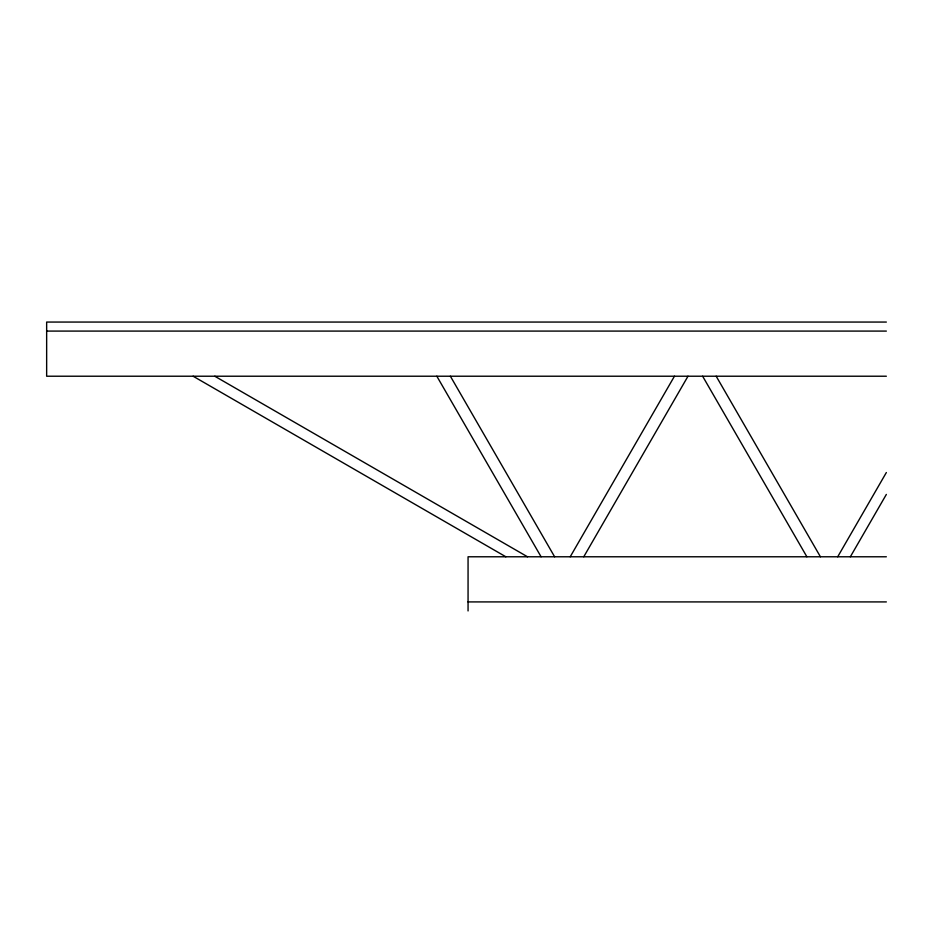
<?xml version="1.0" encoding="UTF-8"?>
<svg xmlns="http://www.w3.org/2000/svg" width="933" height="933" viewBox="0 0 933 933"><rect width="100%" height="100%" fill="white"/><g stroke="black" fill="none" stroke-linecap="round" stroke-linejoin="round"><path stroke-width="1.4" d="M570.215 556.779L674.454 376.221M583.755 556.779L687.994 376.221M837.706 556.779L886.35 472.53M850.348 556.779L886.35 494.42M886.35 322.06L46.65 322.06L46.65 376.221L886.35 376.221M46.65 331.087L886.35 331.087M886.35 556.779L468.063 556.779L468.063 610.94M468.063 601.913L886.35 601.913M214.788 376.221L527.507 556.779M193.119 376.221L505.849 556.779M716.182 376.221L820.422 556.779M702.631 376.221L806.882 556.779M450.382 376.221L554.622 556.779M436.842 376.221L541.082 556.779"/></g></svg>
